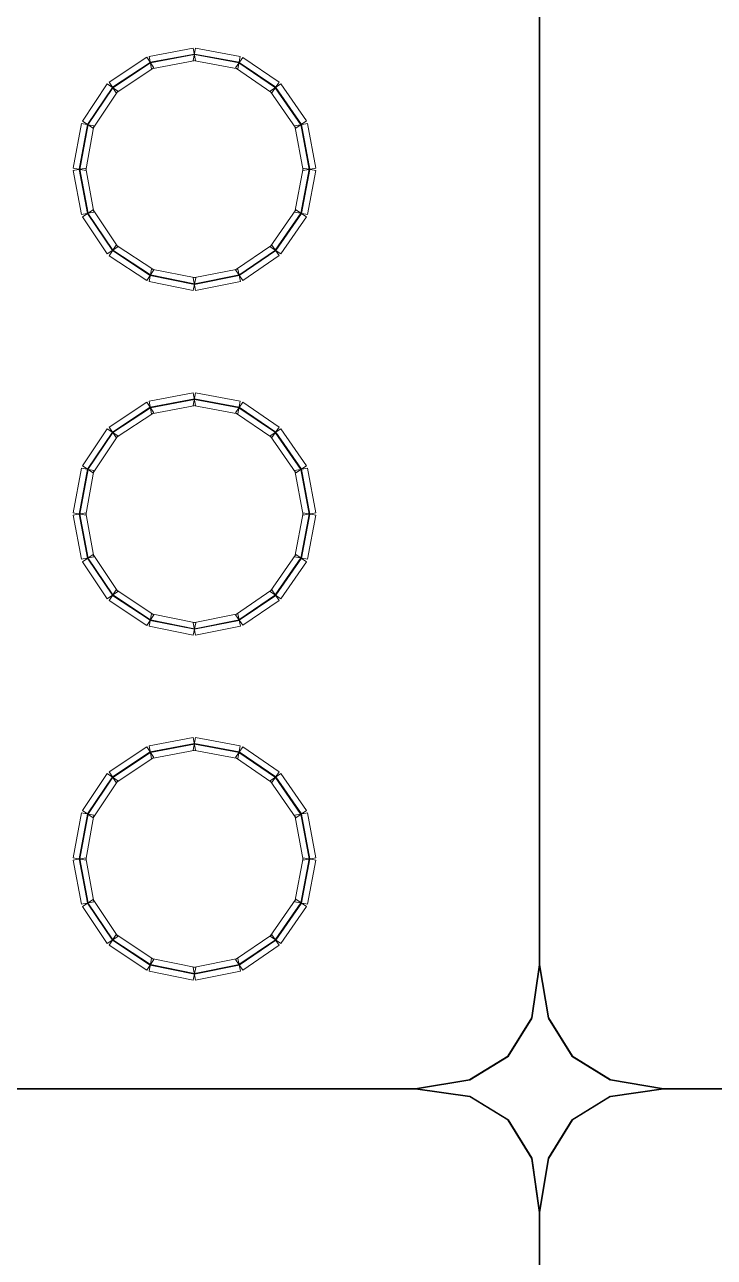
# Model space of a CAD drawing. Header units: millimetres. Extents: x -200 to 200, y -162 to 219.
# Drawn here: x 7.3 to 35.8, y -73.6 to -22.6 of the extents above; entities that cross this region are included whole.
import ezdxf

# ---------------------------------------------------------------- set-up
doc = ezdxf.new("R2010")
doc.units = ezdxf.units.MM
doc.header["$MEASUREMENT"] = 0

msp = doc.modelspace()

# ---------------------------------------------------------------- linework, layer by layer
at = {"color": 1, "lineweight": 5}
for points in [[(28.5563, 23.4376), (28.5563, 23.4376), (28.5828, 23.4376), (28.5828, 23.4376), (28.5828, 23.4376), (28.5828, 23.4376), (28.5828, -61.5304), (28.5828, -61.5304), (28.5828, -61.5304), (28.5828, -61.5304), (28.5563, -61.5304), (28.5563, -61.5304), (28.5563, -61.5304), (28.5563, -61.5304), (28.5563, 23.4376), (28.5563, 23.4376)], [(28.5564, -61.5285), (28.5564, -61.5285), (28.5826, -61.5323), (28.5826, -61.5323), (28.5826, -61.5323), (28.5826, -61.5323), (28.2652, -63.7279), (28.2652, -63.7279), (28.2652, -63.7279), (28.2652, -63.7279), (28.239, -63.7241), (28.239, -63.7241), (28.239, -63.7241), (28.239, -63.7241), (28.5564, -61.5285), (28.5564, -61.5285)], [(28.9529, -63.7238), (28.9529, -63.7238), (28.9268, -63.7282), (28.9268, -63.7282), (28.9268, -63.7282), (28.9268, -63.7282), (28.5565, -61.5326), (28.5565, -61.5326), (28.5565, -61.5326), (28.5565, -61.5326), (28.5826, -61.5282), (28.5826, -61.5282), (28.5826, -61.5282), (28.5826, -61.5282), (28.9529, -63.7238), (28.9529, -63.7238)], [(28.2408, -63.719), (28.2408, -63.719), (28.2634, -63.7329), (28.2634, -63.7329), (28.2634, -63.7329), (28.2634, -63.7329), (27.2846, -65.3201), (27.2846, -65.3201), (27.2846, -65.3201), (27.2846, -65.3201), (27.2621, -65.3062), (27.2621, -65.3062), (27.2621, -65.3062), (27.2621, -65.3062), (28.2408, -63.719), (28.2408, -63.719)], [(29.9299, -65.3062), (29.9299, -65.3062), (29.9074, -65.3201), (29.9074, -65.3201), (29.9074, -65.3201), (29.9074, -65.3201), (28.9286, -63.7329), (28.9286, -63.7329), (28.9286, -63.7329), (28.9286, -63.7329), (28.9511, -63.719), (28.9511, -63.719), (28.9511, -63.719), (28.9511, -63.719), (29.9299, -65.3062), (29.9299, -65.3062)], [(27.2664, -65.3019), (27.2664, -65.3019), (27.2803, -65.3244), (27.2803, -65.3244), (27.2803, -65.3244), (27.2803, -65.3244), (25.6931, -66.3032), (25.6931, -66.3032), (25.6931, -66.3032), (25.6931, -66.3032), (25.6792, -66.2807), (25.6792, -66.2807), (25.6792, -66.2807), (25.6792, -66.2807), (27.2664, -65.3019), (27.2664, -65.3019)], [(31.5128, -66.2807), (31.5128, -66.2807), (31.4989, -66.3032), (31.4989, -66.3032), (31.4989, -66.3032), (31.4989, -66.3032), (29.9117, -65.3244), (29.9117, -65.3244), (29.9117, -65.3244), (29.9117, -65.3244), (29.9256, -65.3019), (29.9256, -65.3019), (29.9256, -65.3019), (29.9256, -65.3019), (31.5128, -66.2807), (31.5128, -66.2807)], [(25.684, -66.2789), (25.684, -66.2789), (25.6883, -66.305), (25.6883, -66.305), (25.6883, -66.305), (25.6883, -66.305), (23.4398, -66.6753), (23.4398, -66.6753), (23.4398, -66.6753), (23.4398, -66.6753), (23.4355, -66.6492), (23.4355, -66.6492), (23.4355, -66.6492), (23.4355, -66.6492), (25.684, -66.2789), (25.684, -66.2789)], [(33.7037, -66.6493), (33.7037, -66.6493), (33.6993, -66.6753), (33.6993, -66.6753), (33.6993, -66.6753), (33.6993, -66.6753), (31.5037, -66.305), (31.5037, -66.305), (31.5037, -66.305), (31.5037, -66.305), (31.5081, -66.2789), (31.5081, -66.2789), (31.5081, -66.2789), (31.5081, -66.2789), (33.7037, -66.6493), (33.7037, -66.6493)], [(-23.4376, -66.6755), (-23.4376, -66.6755), (-23.4376, -66.6491), (-23.4376, -66.6491), (-23.4376, -66.6491), (-23.4376, -66.6491), (23.4376, -66.6491), (23.4376, -66.6491), (23.4376, -66.6491), (23.4376, -66.6491), (23.4376, -66.6755), (23.4376, -66.6755), (23.4376, -66.6755), (23.4376, -66.6755), (-23.4376, -66.6755), (-23.4376, -66.6755)], [(23.4358, -66.6754), (23.4358, -66.6754), (23.4394, -66.6492), (23.4394, -66.6492), (23.4394, -66.6492), (23.4394, -66.6492), (25.688, -66.9666), (25.688, -66.9666), (25.688, -66.9666), (25.688, -66.9666), (25.6843, -66.9928), (25.6843, -66.9928), (25.6843, -66.9928), (25.6843, -66.9928), (23.4358, -66.6754), (23.4358, -66.6754)], [(31.5077, -66.9928), (31.5077, -66.9928), (31.504, -66.9666), (31.504, -66.9666), (31.504, -66.9666), (31.504, -66.9666), (33.6996, -66.6492), (33.6996, -66.6492), (33.6996, -66.6492), (33.6996, -66.6492), (33.7034, -66.6754), (33.7034, -66.6754), (33.7034, -66.6754), (33.7034, -66.6754), (31.5077, -66.9928), (31.5077, -66.9928)], [(80.5767, -66.6491), (80.5767, -66.6491), (80.5767, -66.6755), (80.5767, -66.6755), (80.5767, -66.6755), (80.5767, -66.6755), (33.7015, -66.6755), (33.7015, -66.6755), (33.7015, -66.6755), (33.7015, -66.6755), (33.7015, -66.6491), (33.7015, -66.6491), (33.7015, -66.6491), (33.7015, -66.6491), (80.5767, -66.6491), (80.5767, -66.6491)], [(25.6792, -66.991), (25.6792, -66.991), (25.6931, -66.9685), (25.6931, -66.9685), (25.6931, -66.9685), (25.6931, -66.9685), (27.2803, -67.9473), (27.2803, -67.9473), (27.2803, -67.9473), (27.2803, -67.9473), (27.2664, -67.9698), (27.2664, -67.9698), (27.2664, -67.9698), (27.2664, -67.9698), (25.6792, -66.991), (25.6792, -66.991)], [(29.9256, -67.9698), (29.9256, -67.9698), (29.9117, -67.9473), (29.9117, -67.9473), (29.9117, -67.9473), (29.9117, -67.9473), (31.4989, -66.9685), (31.4989, -66.9685), (31.4989, -66.9685), (31.4989, -66.9685), (31.5128, -66.991), (31.5128, -66.991), (31.5128, -66.991), (31.5128, -66.991), (29.9256, -67.9698), (29.9256, -67.9698)], [(27.2621, -67.9655), (27.2621, -67.9655), (27.2846, -67.9516), (27.2846, -67.9516), (27.2846, -67.9516), (27.2846, -67.9516), (28.2634, -69.5388), (28.2634, -69.5388), (28.2634, -69.5388), (28.2634, -69.5388), (28.2408, -69.5527), (28.2408, -69.5527), (28.2408, -69.5527), (28.2408, -69.5527), (27.2621, -67.9655), (27.2621, -67.9655)], [(28.9511, -69.5527), (28.9511, -69.5527), (28.9286, -69.5388), (28.9286, -69.5388), (28.9286, -69.5388), (28.9286, -69.5388), (29.9074, -67.9516), (29.9074, -67.9516), (29.9074, -67.9516), (29.9074, -67.9516), (29.9299, -67.9655), (29.9299, -67.9655), (29.9299, -67.9655), (29.9299, -67.9655), (28.9511, -69.5527), (28.9511, -69.5527)], [(28.239, -69.5476), (28.239, -69.5476), (28.2652, -69.5439), (28.2652, -69.5439), (28.2652, -69.5439), (28.2652, -69.5439), (28.5826, -71.7924), (28.5826, -71.7924), (28.5826, -71.7924), (28.5826, -71.7924), (28.5564, -71.7961), (28.5564, -71.7961), (28.5564, -71.7961), (28.5564, -71.7961), (28.239, -69.5476), (28.239, -69.5476)], [(28.5826, -71.7964), (28.5826, -71.7964), (28.5565, -71.7921), (28.5565, -71.7921), (28.5565, -71.7921), (28.5565, -71.7921), (28.9268, -69.5436), (28.9268, -69.5436), (28.9268, -69.5436), (28.9268, -69.5436), (28.9529, -69.5479), (28.9529, -69.5479), (28.9529, -69.5479), (28.9529, -69.5479), (28.5826, -71.7964), (28.5826, -71.7964)], [(28.5563, -71.7942), (28.5563, -71.7942), (28.5828, -71.7942), (28.5828, -71.7942), (28.5828, -71.7942), (28.5828, -71.7942), (28.5828, -156.7622), (28.5828, -156.7622), (28.5828, -156.7622), (28.5828, -156.7622), (28.5563, -156.7622), (28.5563, -156.7622), (28.5563, -156.7622), (28.5563, -156.7622), (28.5563, -71.7942), (28.5563, -71.7942)]]:
    msp.add_open_spline(points, degree=3, knots=[0, 0, 0, 0, 0.25, 0.25, 0.25, 0.25, 0.5, 0.5, 0.5, 0.5, 0.75, 0.75, 0.75, 0.75, 1, 1, 1, 1], dxfattribs=at)
at = {"color": 4, "lineweight": 5}
for points in [[(12.3136, -23.9312), (12.3136, -23.9312), (12.6054, -24.3725), (12.6054, -24.3725), (12.6054, -24.3725), (12.6054, -24.3725), (11.0446, -25.4042), (11.0446, -25.4042), (11.0446, -25.4042), (11.0446, -25.4042), (10.7529, -24.9629), (10.7529, -24.9629), (10.7529, -24.9629), (10.7529, -24.9629), (12.3136, -23.9312), (12.3136, -23.9312)], [(14.2358, -23.548), (14.2358, -23.548), (14.3337, -24.0679), (14.3337, -24.0679), (14.3337, -24.0679), (14.3337, -24.0679), (12.5085, -24.4118), (12.5085, -24.4118), (12.5085, -24.4118), (12.5085, -24.4118), (12.4105, -23.8919), (12.4105, -23.8919), (12.4105, -23.8919), (12.4105, -23.8919), (14.2358, -23.548), (14.2358, -23.548)], [(14.2823, -23.795), (14.2823, -23.795), (14.2872, -23.821), (14.2872, -23.821), (14.2872, -23.821), (14.2872, -23.821), (12.4619, -24.1649), (12.4619, -24.1649), (12.4619, -24.1649), (12.4619, -24.1649), (12.457, -24.1389), (12.457, -24.1389), (12.457, -24.1389), (12.457, -24.1389), (14.2823, -23.795), (14.2823, -23.795)], [(16.1848, -23.8918), (16.1848, -23.8918), (16.0882, -24.4119), (16.0882, -24.4119), (16.0882, -24.4119), (16.0882, -24.4119), (14.2365, -24.068), (14.2365, -24.068), (14.2365, -24.068), (14.2365, -24.068), (14.3331, -23.5479), (14.3331, -23.5479), (14.3331, -23.5479), (14.3331, -23.5479), (16.1848, -23.8918), (16.1848, -23.8918)], [(16.1389, -24.1389), (16.1389, -24.1389), (16.1341, -24.1649), (16.1341, -24.1649), (16.1341, -24.1649), (16.1341, -24.1649), (14.2824, -23.821), (14.2824, -23.821), (14.2824, -23.821), (14.2824, -23.821), (14.2872, -23.795), (14.2872, -23.795), (14.2872, -23.795), (14.2872, -23.795), (16.1389, -24.1389), (16.1389, -24.1389)], [(17.7937, -24.9652), (17.7937, -24.9652), (17.495, -25.4019), (17.495, -25.4019), (17.495, -25.4019), (17.495, -25.4019), (15.9871, -24.3702), (15.9871, -24.3702), (15.9871, -24.3702), (15.9871, -24.3702), (16.2859, -23.9335), (16.2859, -23.9335), (16.2859, -23.9335), (16.2859, -23.9335), (17.7937, -24.9652), (17.7937, -24.9652)], [(12.4522, -24.1408), (12.4522, -24.1408), (12.4668, -24.1629), (12.4668, -24.1629), (12.4668, -24.1629), (12.4668, -24.1629), (10.906, -25.1946), (10.906, -25.1946), (10.906, -25.1946), (10.906, -25.1946), (10.8915, -25.1725), (10.8915, -25.1725), (10.8915, -25.1725), (10.8915, -25.1725), (12.4522, -24.1408), (12.4522, -24.1408)], [(17.6518, -25.1726), (17.6518, -25.1726), (17.6369, -25.1945), (17.6369, -25.1945), (17.6369, -25.1945), (17.6369, -25.1945), (16.129, -24.1628), (16.129, -24.1628), (16.129, -24.1628), (16.129, -24.1628), (16.144, -24.1409), (16.144, -24.1409), (16.144, -24.1409), (16.144, -24.1409), (17.6518, -25.1726), (17.6518, -25.1726)], [(10.6792, -25.0359), (10.6792, -25.0359), (11.1183, -25.3311), (11.1183, -25.3311), (11.1183, -25.3311), (11.1183, -25.3311), (10.0866, -26.8654), (10.0866, -26.8654), (10.0866, -26.8654), (10.0866, -26.8654), (9.6475, -26.5702), (9.6475, -26.5702), (9.6475, -26.5702), (9.6475, -26.5702), (10.6792, -25.0359), (10.6792, -25.0359)], [(10.8878, -25.1762), (10.8878, -25.1762), (10.9097, -25.1909), (10.9097, -25.1909), (10.9097, -25.1909), (10.9097, -25.1909), (9.878, -26.7252), (9.878, -26.7252), (9.878, -26.7252), (9.878, -26.7252), (9.8561, -26.7104), (9.8561, -26.7104), (9.8561, -26.7104), (9.8561, -26.7104), (10.8878, -25.1762), (10.8878, -25.1762)], [(18.9202, -26.5676), (18.9202, -26.5676), (18.4847, -26.868), (18.4847, -26.868), (18.4847, -26.868), (18.4847, -26.868), (17.4266, -25.3337), (17.4266, -25.3337), (17.4266, -25.3337), (17.4266, -25.3337), (17.8621, -25.0333), (17.8621, -25.0333), (17.8621, -25.0333), (17.8621, -25.0333), (18.9202, -26.5676), (18.9202, -26.5676)], [(18.7134, -26.7103), (18.7134, -26.7103), (18.6916, -26.7253), (18.6916, -26.7253), (18.6916, -26.7253), (18.6916, -26.7253), (17.6334, -25.191), (17.6334, -25.191), (17.6334, -25.191), (17.6334, -25.191), (17.6552, -25.176), (17.6552, -25.176), (17.6552, -25.176), (17.6552, -25.176), (18.7134, -26.7103), (18.7134, -26.7103)], [(9.607, -26.6695), (9.607, -26.6695), (10.1272, -26.7661), (10.1272, -26.7661), (10.1272, -26.7661), (10.1272, -26.7661), (9.7833, -28.6179), (9.7833, -28.6179), (9.7833, -28.6179), (9.7833, -28.6179), (9.2631, -28.5213), (9.2631, -28.5213), (9.2631, -28.5213), (9.2631, -28.5213), (9.607, -26.6695), (9.607, -26.6695)], [(9.8541, -26.7154), (9.8541, -26.7154), (9.8801, -26.7202), (9.8801, -26.7202), (9.8801, -26.7202), (9.8801, -26.7202), (9.5362, -28.572), (9.5362, -28.572), (9.5362, -28.572), (9.5362, -28.572), (9.5102, -28.5671), (9.5102, -28.5671), (9.5102, -28.5671), (9.5102, -28.5671), (9.8541, -26.7154), (9.8541, -26.7154)], [(19.3064, -28.5213), (19.3064, -28.5213), (18.7863, -28.6179), (18.7863, -28.6179), (18.7863, -28.6179), (18.7863, -28.6179), (18.4424, -26.7661), (18.4424, -26.7661), (18.4424, -26.7661), (18.4424, -26.7661), (18.9626, -26.6695), (18.9626, -26.6695), (18.9626, -26.6695), (18.9626, -26.6695), (19.3064, -28.5213), (19.3064, -28.5213)], [(19.0594, -28.5671), (19.0594, -28.5671), (19.0334, -28.572), (19.0334, -28.572), (19.0334, -28.572), (19.0334, -28.572), (18.6895, -26.7202), (18.6895, -26.7202), (18.6895, -26.7202), (18.6895, -26.7202), (18.7155, -26.7154), (18.7155, -26.7154), (18.7155, -26.7154), (18.7155, -26.7154), (19.0594, -28.5671), (19.0594, -28.5671)], [(9.2632, -28.6185), (9.2632, -28.6185), (9.7831, -28.5206), (9.7831, -28.5206), (9.7831, -28.5206), (9.7831, -28.5206), (10.127, -30.3459), (10.127, -30.3459), (10.127, -30.3459), (10.127, -30.3459), (9.6071, -30.4438), (9.6071, -30.4438), (9.6071, -30.4438), (9.6071, -30.4438), (9.2632, -28.6185), (9.2632, -28.6185)], [(9.5102, -28.572), (9.5102, -28.572), (9.5362, -28.5671), (9.5362, -28.5671), (9.5362, -28.5671), (9.5362, -28.5671), (9.8801, -30.3924), (9.8801, -30.3924), (9.8801, -30.3924), (9.8801, -30.3924), (9.8541, -30.3973), (9.8541, -30.3973), (9.8541, -30.3973), (9.8541, -30.3973), (9.5102, -28.572), (9.5102, -28.572)], [(18.9624, -30.4438), (18.9624, -30.4438), (18.4425, -30.3459), (18.4425, -30.3459), (18.4425, -30.3459), (18.4425, -30.3459), (18.7864, -28.5206), (18.7864, -28.5206), (18.7864, -28.5206), (18.7864, -28.5206), (19.3063, -28.6185), (19.3063, -28.6185), (19.3063, -28.6185), (19.3063, -28.6185), (18.9624, -30.4438), (18.9624, -30.4438)], [(18.7155, -30.3973), (18.7155, -30.3973), (18.6895, -30.3924), (18.6895, -30.3924), (18.6895, -30.3924), (18.6895, -30.3924), (19.0334, -28.5671), (19.0334, -28.5671), (19.0334, -28.5671), (19.0334, -28.5671), (19.0594, -28.572), (19.0594, -28.572), (19.0594, -28.572), (19.0594, -28.572), (18.7155, -30.3973), (18.7155, -30.3973)], [(9.6475, -30.5424), (9.6475, -30.5424), (10.0866, -30.2472), (10.0866, -30.2472), (10.0866, -30.2472), (10.0866, -30.2472), (11.1183, -31.7815), (11.1183, -31.7815), (11.1183, -31.7815), (11.1183, -31.7815), (10.6792, -32.0767), (10.6792, -32.0767), (10.6792, -32.0767), (10.6792, -32.0767), (9.6475, -30.5424), (9.6475, -30.5424)], [(9.8561, -30.4022), (9.8561, -30.4022), (9.878, -30.3875), (9.878, -30.3875), (9.878, -30.3875), (9.878, -30.3875), (10.9097, -31.9217), (10.9097, -31.9217), (10.9097, -31.9217), (10.9097, -31.9217), (10.8878, -31.9365), (10.8878, -31.9365), (10.8878, -31.9365), (10.8878, -31.9365), (9.8561, -30.4022), (9.8561, -30.4022)], [(17.8621, -32.0793), (17.8621, -32.0793), (17.4266, -31.7789), (17.4266, -31.7789), (17.4266, -31.7789), (17.4266, -31.7789), (18.4847, -30.2446), (18.4847, -30.2446), (18.4847, -30.2446), (18.4847, -30.2446), (18.9202, -30.545), (18.9202, -30.545), (18.9202, -30.545), (18.9202, -30.545), (17.8621, -32.0793), (17.8621, -32.0793)], [(17.6552, -31.9366), (17.6552, -31.9366), (17.6334, -31.9216), (17.6334, -31.9216), (17.6334, -31.9216), (17.6334, -31.9216), (18.6916, -30.3873), (18.6916, -30.3873), (18.6916, -30.3873), (18.6916, -30.3873), (18.7134, -30.4023), (18.7134, -30.4023), (18.7134, -30.4023), (18.7134, -30.4023), (17.6552, -31.9366), (17.6552, -31.9366)], [(10.7529, -32.1498), (10.7529, -32.1498), (11.0446, -31.7084), (11.0446, -31.7084), (11.0446, -31.7084), (11.0446, -31.7084), (12.6054, -32.7401), (12.6054, -32.7401), (12.6054, -32.7401), (12.6054, -32.7401), (12.3136, -33.1815), (12.3136, -33.1815), (12.3136, -33.1815), (12.3136, -33.1815), (10.7529, -32.1498), (10.7529, -32.1498)], [(10.8915, -31.9402), (10.8915, -31.9402), (10.906, -31.9181), (10.906, -31.9181), (10.906, -31.9181), (10.906, -31.9181), (12.4668, -32.9498), (12.4668, -32.9498), (12.4668, -32.9498), (12.4668, -32.9498), (12.4522, -32.9718), (12.4522, -32.9718), (12.4522, -32.9718), (12.4522, -32.9718), (10.8915, -31.9402), (10.8915, -31.9402)], [(16.2859, -33.1791), (16.2859, -33.1791), (15.9871, -32.7425), (15.9871, -32.7425), (15.9871, -32.7425), (15.9871, -32.7425), (17.495, -31.7108), (17.495, -31.7108), (17.495, -31.7108), (17.495, -31.7108), (17.7937, -32.1474), (17.7937, -32.1474), (17.7937, -32.1474), (17.7937, -32.1474), (16.2859, -33.1791), (16.2859, -33.1791)], [(16.144, -32.9717), (16.144, -32.9717), (16.129, -32.9499), (16.129, -32.9499), (16.129, -32.9499), (16.129, -32.9499), (17.6369, -31.9182), (17.6369, -31.9182), (17.6369, -31.9182), (17.6369, -31.9182), (17.6518, -31.94), (17.6518, -31.94), (17.6518, -31.94), (17.6518, -31.94), (16.144, -32.9717), (16.144, -32.9717)], [(12.4069, -33.2201), (12.4069, -33.2201), (12.5121, -32.7016), (12.5121, -32.7016), (12.5121, -32.7016), (12.5121, -32.7016), (14.3374, -33.0719), (14.3374, -33.0719), (14.3374, -33.0719), (14.3374, -33.0719), (14.2322, -33.5904), (14.2322, -33.5904), (14.2322, -33.5904), (14.2322, -33.5904), (12.4069, -33.2201), (12.4069, -33.2201)], [(12.4569, -32.9738), (12.4569, -32.9738), (12.4621, -32.9478), (12.4621, -32.9478), (12.4621, -32.9478), (12.4621, -32.9478), (14.2874, -33.3182), (14.2874, -33.3182), (14.2874, -33.3182), (14.2874, -33.3182), (14.2821, -33.3441), (14.2821, -33.3441), (14.2821, -33.3441), (14.2821, -33.3441), (12.4569, -32.9738), (12.4569, -32.9738)], [(14.3366, -33.5905), (14.3366, -33.5905), (14.2329, -33.0718), (14.2329, -33.0718), (14.2329, -33.0718), (14.2329, -33.0718), (16.0846, -32.7014), (16.0846, -32.7014), (16.0846, -32.7014), (16.0846, -32.7014), (16.1884, -33.2202), (16.1884, -33.2202), (16.1884, -33.2202), (16.1884, -33.2202), (14.3366, -33.5905), (14.3366, -33.5905)], [(14.2874, -33.3441), (14.2874, -33.3441), (14.2822, -33.3182), (14.2822, -33.3182), (14.2822, -33.3182), (14.2822, -33.3182), (16.1339, -32.9478), (16.1339, -32.9478), (16.1339, -32.9478), (16.1339, -32.9478), (16.1391, -32.9738), (16.1391, -32.9738), (16.1391, -32.9738), (16.1391, -32.9738), (14.2874, -33.3441), (14.2874, -33.3441)], [(12.3136, -38.216), (12.3136, -38.216), (12.6054, -38.6573), (12.6054, -38.6573), (12.6054, -38.6573), (12.6054, -38.6573), (11.0446, -39.689), (11.0446, -39.689), (11.0446, -39.689), (11.0446, -39.689), (10.7529, -39.2476), (10.7529, -39.2476), (10.7529, -39.2476), (10.7529, -39.2476), (12.3136, -38.216), (12.3136, -38.216)], [(14.2358, -37.8328), (14.2358, -37.8328), (14.3337, -38.3527), (14.3337, -38.3527), (14.3337, -38.3527), (14.3337, -38.3527), (12.5085, -38.6966), (12.5085, -38.6966), (12.5085, -38.6966), (12.5085, -38.6966), (12.4105, -38.1767), (12.4105, -38.1767), (12.4105, -38.1767), (12.4105, -38.1767), (14.2358, -37.8328), (14.2358, -37.8328)], [(14.2823, -38.0797), (14.2823, -38.0797), (14.2872, -38.1057), (14.2872, -38.1057), (14.2872, -38.1057), (14.2872, -38.1057), (12.4619, -38.4496), (12.4619, -38.4496), (12.4619, -38.4496), (12.4619, -38.4496), (12.457, -38.4236), (12.457, -38.4236), (12.457, -38.4236), (12.457, -38.4236), (14.2823, -38.0797), (14.2823, -38.0797)], [(16.1848, -38.1765), (16.1848, -38.1765), (16.0882, -38.6967), (16.0882, -38.6967), (16.0882, -38.6967), (16.0882, -38.6967), (14.2365, -38.3528), (14.2365, -38.3528), (14.2365, -38.3528), (14.2365, -38.3528), (14.3331, -37.8327), (14.3331, -37.8327), (14.3331, -37.8327), (14.3331, -37.8327), (16.1848, -38.1765), (16.1848, -38.1765)], [(16.1389, -38.4236), (16.1389, -38.4236), (16.1341, -38.4496), (16.1341, -38.4496), (16.1341, -38.4496), (16.1341, -38.4496), (14.2824, -38.1057), (14.2824, -38.1057), (14.2824, -38.1057), (14.2824, -38.1057), (14.2872, -38.0797), (14.2872, -38.0797), (14.2872, -38.0797), (14.2872, -38.0797), (16.1389, -38.4236), (16.1389, -38.4236)], [(17.7937, -39.25), (17.7937, -39.25), (17.495, -39.6866), (17.495, -39.6866), (17.495, -39.6866), (17.495, -39.6866), (15.9871, -38.655), (15.9871, -38.655), (15.9871, -38.655), (15.9871, -38.655), (16.2859, -38.2183), (16.2859, -38.2183), (16.2859, -38.2183), (16.2859, -38.2183), (17.7937, -39.25), (17.7937, -39.25)], [(12.4522, -38.4256), (12.4522, -38.4256), (12.4668, -38.4477), (12.4668, -38.4477), (12.4668, -38.4477), (12.4668, -38.4477), (10.906, -39.4793), (10.906, -39.4793), (10.906, -39.4793), (10.906, -39.4793), (10.8915, -39.4573), (10.8915, -39.4573), (10.8915, -39.4573), (10.8915, -39.4573), (12.4522, -38.4256), (12.4522, -38.4256)], [(17.6518, -39.4574), (17.6518, -39.4574), (17.6369, -39.4792), (17.6369, -39.4792), (17.6369, -39.4792), (17.6369, -39.4792), (16.129, -38.4476), (16.129, -38.4476), (16.129, -38.4476), (16.129, -38.4476), (16.144, -38.4257), (16.144, -38.4257), (16.144, -38.4257), (16.144, -38.4257), (17.6518, -39.4574), (17.6518, -39.4574)], [(10.6792, -39.3207), (10.6792, -39.3207), (11.1183, -39.6159), (11.1183, -39.6159), (11.1183, -39.6159), (11.1183, -39.6159), (10.0866, -41.1502), (10.0866, -41.1502), (10.0866, -41.1502), (10.0866, -41.1502), (9.6475, -40.855), (9.6475, -40.855), (9.6475, -40.855), (9.6475, -40.855), (10.6792, -39.3207), (10.6792, -39.3207)], [(18.9202, -40.8524), (18.9202, -40.8524), (18.4847, -41.1528), (18.4847, -41.1528), (18.4847, -41.1528), (18.4847, -41.1528), (17.4266, -39.6185), (17.4266, -39.6185), (17.4266, -39.6185), (17.4266, -39.6185), (17.8621, -39.3181), (17.8621, -39.3181), (17.8621, -39.3181), (17.8621, -39.3181), (18.9202, -40.8524), (18.9202, -40.8524)], [(10.8878, -39.4609), (10.8878, -39.4609), (10.9097, -39.4757), (10.9097, -39.4757), (10.9097, -39.4757), (10.9097, -39.4757), (9.878, -41.01), (9.878, -41.01), (9.878, -41.01), (9.878, -41.01), (9.8561, -40.9952), (9.8561, -40.9952), (9.8561, -40.9952), (9.8561, -40.9952), (10.8878, -39.4609), (10.8878, -39.4609)], [(18.7134, -40.9951), (18.7134, -40.9951), (18.6916, -41.0101), (18.6916, -41.0101), (18.6916, -41.0101), (18.6916, -41.0101), (17.6334, -39.4758), (17.6334, -39.4758), (17.6334, -39.4758), (17.6334, -39.4758), (17.6552, -39.4608), (17.6552, -39.4608), (17.6552, -39.4608), (17.6552, -39.4608), (18.7134, -40.9951), (18.7134, -40.9951)], [(9.607, -40.9543), (9.607, -40.9543), (10.1272, -41.0509), (10.1272, -41.0509), (10.1272, -41.0509), (10.1272, -41.0509), (9.7833, -42.9026), (9.7833, -42.9026), (9.7833, -42.9026), (9.7833, -42.9026), (9.2631, -42.806), (9.2631, -42.806), (9.2631, -42.806), (9.2631, -42.806), (9.607, -40.9543), (9.607, -40.9543)], [(9.8541, -41.0002), (9.8541, -41.0002), (9.8801, -41.005), (9.8801, -41.005), (9.8801, -41.005), (9.8801, -41.005), (9.5362, -42.8567), (9.5362, -42.8567), (9.5362, -42.8567), (9.5362, -42.8567), (9.5102, -42.8519), (9.5102, -42.8519), (9.5102, -42.8519), (9.5102, -42.8519), (9.8541, -41.0002), (9.8541, -41.0002)], [(19.3064, -42.806), (19.3064, -42.806), (18.7863, -42.9026), (18.7863, -42.9026), (18.7863, -42.9026), (18.7863, -42.9026), (18.4424, -41.0509), (18.4424, -41.0509), (18.4424, -41.0509), (18.4424, -41.0509), (18.9626, -40.9543), (18.9626, -40.9543), (18.9626, -40.9543), (18.9626, -40.9543), (19.3064, -42.806), (19.3064, -42.806)], [(19.0594, -42.8519), (19.0594, -42.8519), (19.0334, -42.8567), (19.0334, -42.8567), (19.0334, -42.8567), (19.0334, -42.8567), (18.6895, -41.005), (18.6895, -41.005), (18.6895, -41.005), (18.6895, -41.005), (18.7155, -41.0002), (18.7155, -41.0002), (18.7155, -41.0002), (18.7155, -41.0002), (19.0594, -42.8519), (19.0594, -42.8519)], [(9.2632, -42.9033), (9.2632, -42.9033), (9.7831, -42.8054), (9.7831, -42.8054), (9.7831, -42.8054), (9.7831, -42.8054), (10.127, -44.6306), (10.127, -44.6306), (10.127, -44.6306), (10.127, -44.6306), (9.6071, -44.7286), (9.6071, -44.7286), (9.6071, -44.7286), (9.6071, -44.7286), (9.2632, -42.9033), (9.2632, -42.9033)], [(9.5102, -42.8568), (9.5102, -42.8568), (9.5362, -42.8519), (9.5362, -42.8519), (9.5362, -42.8519), (9.5362, -42.8519), (9.8801, -44.6772), (9.8801, -44.6772), (9.8801, -44.6772), (9.8801, -44.6772), (9.8541, -44.6821), (9.8541, -44.6821), (9.8541, -44.6821), (9.8541, -44.6821), (9.5102, -42.8568), (9.5102, -42.8568)], [(18.9624, -44.7286), (18.9624, -44.7286), (18.4425, -44.6306), (18.4425, -44.6306), (18.4425, -44.6306), (18.4425, -44.6306), (18.7864, -42.8054), (18.7864, -42.8054), (18.7864, -42.8054), (18.7864, -42.8054), (19.3063, -42.9033), (19.3063, -42.9033), (19.3063, -42.9033), (19.3063, -42.9033), (18.9624, -44.7286), (18.9624, -44.7286)], [(18.7155, -44.6821), (18.7155, -44.6821), (18.6895, -44.6772), (18.6895, -44.6772), (18.6895, -44.6772), (18.6895, -44.6772), (19.0334, -42.8519), (19.0334, -42.8519), (19.0334, -42.8519), (19.0334, -42.8519), (19.0594, -42.8568), (19.0594, -42.8568), (19.0594, -42.8568), (19.0594, -42.8568), (18.7155, -44.6821), (18.7155, -44.6821)], [(9.6475, -44.8272), (9.6475, -44.8272), (10.0866, -44.532), (10.0866, -44.532), (10.0866, -44.532), (10.0866, -44.532), (11.1183, -46.0663), (11.1183, -46.0663), (11.1183, -46.0663), (11.1183, -46.0663), (10.6792, -46.3615), (10.6792, -46.3615), (10.6792, -46.3615), (10.6792, -46.3615), (9.6475, -44.8272), (9.6475, -44.8272)], [(9.8561, -44.687), (9.8561, -44.687), (9.878, -44.6722), (9.878, -44.6722), (9.878, -44.6722), (9.878, -44.6722), (10.9097, -46.2065), (10.9097, -46.2065), (10.9097, -46.2065), (10.9097, -46.2065), (10.8878, -46.2213), (10.8878, -46.2213), (10.8878, -46.2213), (10.8878, -46.2213), (9.8561, -44.687), (9.8561, -44.687)], [(17.8621, -46.3641), (17.8621, -46.3641), (17.4266, -46.0637), (17.4266, -46.0637), (17.4266, -46.0637), (17.4266, -46.0637), (18.4847, -44.5294), (18.4847, -44.5294), (18.4847, -44.5294), (18.4847, -44.5294), (18.9202, -44.8298), (18.9202, -44.8298), (18.9202, -44.8298), (18.9202, -44.8298), (17.8621, -46.3641), (17.8621, -46.3641)], [(17.6552, -46.2214), (17.6552, -46.2214), (17.6334, -46.2064), (17.6334, -46.2064), (17.6334, -46.2064), (17.6334, -46.2064), (18.6916, -44.6721), (18.6916, -44.6721), (18.6916, -44.6721), (18.6916, -44.6721), (18.7134, -44.6871), (18.7134, -44.6871), (18.7134, -44.6871), (18.7134, -44.6871), (17.6552, -46.2214), (17.6552, -46.2214)], [(10.7529, -46.4346), (10.7529, -46.4346), (11.0446, -45.9932), (11.0446, -45.9932), (11.0446, -45.9932), (11.0446, -45.9932), (12.6054, -47.0249), (12.6054, -47.0249), (12.6054, -47.0249), (12.6054, -47.0249), (12.3136, -47.4663), (12.3136, -47.4663), (12.3136, -47.4663), (12.3136, -47.4663), (10.7529, -46.4346), (10.7529, -46.4346)], [(10.8915, -46.2249), (10.8915, -46.2249), (10.906, -46.2029), (10.906, -46.2029), (10.906, -46.2029), (10.906, -46.2029), (12.4668, -47.2345), (12.4668, -47.2345), (12.4668, -47.2345), (12.4668, -47.2345), (12.4522, -47.2566), (12.4522, -47.2566), (12.4522, -47.2566), (12.4522, -47.2566), (10.8915, -46.2249), (10.8915, -46.2249)], [(16.2859, -47.4639), (16.2859, -47.4639), (15.9871, -47.0273), (15.9871, -47.0273), (15.9871, -47.0273), (15.9871, -47.0273), (17.495, -45.9956), (17.495, -45.9956), (17.495, -45.9956), (17.495, -45.9956), (17.7937, -46.4322), (17.7937, -46.4322), (17.7937, -46.4322), (17.7937, -46.4322), (16.2859, -47.4639), (16.2859, -47.4639)], [(16.144, -47.2565), (16.144, -47.2565), (16.129, -47.2347), (16.129, -47.2347), (16.129, -47.2347), (16.129, -47.2347), (17.6369, -46.203), (17.6369, -46.203), (17.6369, -46.203), (17.6369, -46.203), (17.6518, -46.2248), (17.6518, -46.2248), (17.6518, -46.2248), (17.6518, -46.2248), (16.144, -47.2565), (16.144, -47.2565)], [(12.4069, -47.5048), (12.4069, -47.5048), (12.5121, -46.9863), (12.5121, -46.9863), (12.5121, -46.9863), (12.5121, -46.9863), (14.3374, -47.3567), (14.3374, -47.3567), (14.3374, -47.3567), (14.3374, -47.3567), (14.2322, -47.8752), (14.2322, -47.8752), (14.2322, -47.8752), (14.2322, -47.8752), (12.4069, -47.5048), (12.4069, -47.5048)], [(12.4569, -47.2585), (12.4569, -47.2585), (12.4621, -47.2326), (12.4621, -47.2326), (12.4621, -47.2326), (12.4621, -47.2326), (14.2874, -47.603), (14.2874, -47.603), (14.2874, -47.603), (14.2874, -47.603), (14.2821, -47.6289), (14.2821, -47.6289), (14.2821, -47.6289), (14.2821, -47.6289), (12.4569, -47.2585), (12.4569, -47.2585)], [(14.3366, -47.8753), (14.3366, -47.8753), (14.2329, -47.3565), (14.2329, -47.3565), (14.2329, -47.3565), (14.2329, -47.3565), (16.0846, -46.9862), (16.0846, -46.9862), (16.0846, -46.9862), (16.0846, -46.9862), (16.1884, -47.505), (16.1884, -47.505), (16.1884, -47.505), (16.1884, -47.505), (14.3366, -47.8753), (14.3366, -47.8753)], [(14.2874, -47.6289), (14.2874, -47.6289), (14.2822, -47.603), (14.2822, -47.603), (14.2822, -47.603), (14.2822, -47.603), (16.1339, -47.2326), (16.1339, -47.2326), (16.1339, -47.2326), (16.1339, -47.2326), (16.1391, -47.2586), (16.1391, -47.2586), (16.1391, -47.2586), (16.1391, -47.2586), (14.2874, -47.6289), (14.2874, -47.6289)], [(12.3136, -52.5007), (12.3136, -52.5007), (12.6054, -52.9421), (12.6054, -52.9421), (12.6054, -52.9421), (12.6054, -52.9421), (11.0446, -53.9738), (11.0446, -53.9738), (11.0446, -53.9738), (11.0446, -53.9738), (10.7529, -53.5324), (10.7529, -53.5324), (10.7529, -53.5324), (10.7529, -53.5324), (12.3136, -52.5007), (12.3136, -52.5007)], [(14.2358, -52.1176), (14.2358, -52.1176), (14.3337, -52.6375), (14.3337, -52.6375), (14.3337, -52.6375), (14.3337, -52.6375), (12.5085, -52.9814), (12.5085, -52.9814), (12.5085, -52.9814), (12.5085, -52.9814), (12.4105, -52.4615), (12.4105, -52.4615), (12.4105, -52.4615), (12.4105, -52.4615), (14.2358, -52.1176), (14.2358, -52.1176)], [(14.2823, -52.3645), (14.2823, -52.3645), (14.2872, -52.3905), (14.2872, -52.3905), (14.2872, -52.3905), (14.2872, -52.3905), (12.4619, -52.7344), (12.4619, -52.7344), (12.4619, -52.7344), (12.4619, -52.7344), (12.457, -52.7084), (12.457, -52.7084), (12.457, -52.7084), (12.457, -52.7084), (14.2823, -52.3645), (14.2823, -52.3645)], [(16.1848, -52.4613), (16.1848, -52.4613), (16.0882, -52.9815), (16.0882, -52.9815), (16.0882, -52.9815), (16.0882, -52.9815), (14.2365, -52.6376), (14.2365, -52.6376), (14.2365, -52.6376), (14.2365, -52.6376), (14.3331, -52.1174), (14.3331, -52.1174), (14.3331, -52.1174), (14.3331, -52.1174), (16.1848, -52.4613), (16.1848, -52.4613)], [(16.1389, -52.7084), (16.1389, -52.7084), (16.1341, -52.7344), (16.1341, -52.7344), (16.1341, -52.7344), (16.1341, -52.7344), (14.2824, -52.3905), (14.2824, -52.3905), (14.2824, -52.3905), (14.2824, -52.3905), (14.2872, -52.3645), (14.2872, -52.3645), (14.2872, -52.3645), (14.2872, -52.3645), (16.1389, -52.7084), (16.1389, -52.7084)], [(17.7937, -53.5348), (17.7937, -53.5348), (17.495, -53.9714), (17.495, -53.9714), (17.495, -53.9714), (17.495, -53.9714), (15.9871, -52.9397), (15.9871, -52.9397), (15.9871, -52.9397), (15.9871, -52.9397), (16.2859, -52.5031), (16.2859, -52.5031), (16.2859, -52.5031), (16.2859, -52.5031), (17.7937, -53.5348), (17.7937, -53.5348)], [(12.4522, -52.7104), (12.4522, -52.7104), (12.4668, -52.7324), (12.4668, -52.7324), (12.4668, -52.7324), (12.4668, -52.7324), (10.906, -53.7641), (10.906, -53.7641), (10.906, -53.7641), (10.906, -53.7641), (10.8915, -53.7421), (10.8915, -53.7421), (10.8915, -53.7421), (10.8915, -53.7421), (12.4522, -52.7104), (12.4522, -52.7104)], [(17.6518, -53.7422), (17.6518, -53.7422), (17.6369, -53.764), (17.6369, -53.764), (17.6369, -53.764), (17.6369, -53.764), (16.129, -52.7323), (16.129, -52.7323), (16.129, -52.7323), (16.129, -52.7323), (16.144, -52.7105), (16.144, -52.7105), (16.144, -52.7105), (16.144, -52.7105), (17.6518, -53.7422), (17.6518, -53.7422)], [(10.6792, -53.6055), (10.6792, -53.6055), (11.1183, -53.9007), (11.1183, -53.9007), (11.1183, -53.9007), (11.1183, -53.9007), (10.0866, -55.435), (10.0866, -55.435), (10.0866, -55.435), (10.0866, -55.435), (9.6475, -55.1398), (9.6475, -55.1398), (9.6475, -55.1398), (9.6475, -55.1398), (10.6792, -53.6055), (10.6792, -53.6055)], [(18.9202, -55.1372), (18.9202, -55.1372), (18.4847, -55.4376), (18.4847, -55.4376), (18.4847, -55.4376), (18.4847, -55.4376), (17.4266, -53.9033), (17.4266, -53.9033), (17.4266, -53.9033), (17.4266, -53.9033), (17.8621, -53.6029), (17.8621, -53.6029), (17.8621, -53.6029), (17.8621, -53.6029), (18.9202, -55.1372), (18.9202, -55.1372)], [(10.8878, -53.7457), (10.8878, -53.7457), (10.9097, -53.7605), (10.9097, -53.7605), (10.9097, -53.7605), (10.9097, -53.7605), (9.878, -55.2948), (9.878, -55.2948), (9.878, -55.2948), (9.878, -55.2948), (9.8561, -55.28), (9.8561, -55.28), (9.8561, -55.28), (9.8561, -55.28), (10.8878, -53.7457), (10.8878, -53.7457)], [(18.7134, -55.2799), (18.7134, -55.2799), (18.6916, -55.2949), (18.6916, -55.2949), (18.6916, -55.2949), (18.6916, -55.2949), (17.6334, -53.7606), (17.6334, -53.7606), (17.6334, -53.7606), (17.6334, -53.7606), (17.6552, -53.7456), (17.6552, -53.7456), (17.6552, -53.7456), (17.6552, -53.7456), (18.7134, -55.2799), (18.7134, -55.2799)], [(9.607, -55.2391), (9.607, -55.2391), (10.1272, -55.3357), (10.1272, -55.3357), (10.1272, -55.3357), (10.1272, -55.3357), (9.7833, -57.1874), (9.7833, -57.1874), (9.7833, -57.1874), (9.7833, -57.1874), (9.2631, -57.0908), (9.2631, -57.0908), (9.2631, -57.0908), (9.2631, -57.0908), (9.607, -55.2391), (9.607, -55.2391)], [(9.8541, -55.285), (9.8541, -55.285), (9.8801, -55.2898), (9.8801, -55.2898), (9.8801, -55.2898), (9.8801, -55.2898), (9.5362, -57.1415), (9.5362, -57.1415), (9.5362, -57.1415), (9.5362, -57.1415), (9.5102, -57.1367), (9.5102, -57.1367), (9.5102, -57.1367), (9.5102, -57.1367), (9.8541, -55.285), (9.8541, -55.285)], [(19.3064, -57.0908), (19.3064, -57.0908), (18.7863, -57.1874), (18.7863, -57.1874), (18.7863, -57.1874), (18.7863, -57.1874), (18.4424, -55.3357), (18.4424, -55.3357), (18.4424, -55.3357), (18.4424, -55.3357), (18.9626, -55.2391), (18.9626, -55.2391), (18.9626, -55.2391), (18.9626, -55.2391), (19.3064, -57.0908), (19.3064, -57.0908)], [(19.0594, -57.1367), (19.0594, -57.1367), (19.0334, -57.1415), (19.0334, -57.1415), (19.0334, -57.1415), (19.0334, -57.1415), (18.6895, -55.2898), (18.6895, -55.2898), (18.6895, -55.2898), (18.6895, -55.2898), (18.7155, -55.285), (18.7155, -55.285), (18.7155, -55.285), (18.7155, -55.285), (19.0594, -57.1367), (19.0594, -57.1367)], [(9.2632, -57.1881), (9.2632, -57.1881), (9.7831, -57.0901), (9.7831, -57.0901), (9.7831, -57.0901), (9.7831, -57.0901), (10.127, -58.9154), (10.127, -58.9154), (10.127, -58.9154), (10.127, -58.9154), (9.6071, -59.0134), (9.6071, -59.0134), (9.6071, -59.0134), (9.6071, -59.0134), (9.2632, -57.1881), (9.2632, -57.1881)], [(9.5102, -57.1416), (9.5102, -57.1416), (9.5362, -57.1367), (9.5362, -57.1367), (9.5362, -57.1367), (9.5362, -57.1367), (9.8801, -58.9619), (9.8801, -58.9619), (9.8801, -58.9619), (9.8801, -58.9619), (9.8541, -58.9668), (9.8541, -58.9668), (9.8541, -58.9668), (9.8541, -58.9668), (9.5102, -57.1416), (9.5102, -57.1416)], [(18.9624, -59.0134), (18.9624, -59.0134), (18.4425, -58.9154), (18.4425, -58.9154), (18.4425, -58.9154), (18.4425, -58.9154), (18.7864, -57.0901), (18.7864, -57.0901), (18.7864, -57.0901), (18.7864, -57.0901), (19.3063, -57.1881), (19.3063, -57.1881), (19.3063, -57.1881), (19.3063, -57.1881), (18.9624, -59.0134), (18.9624, -59.0134)], [(18.7155, -58.9668), (18.7155, -58.9668), (18.6895, -58.9619), (18.6895, -58.9619), (18.6895, -58.9619), (18.6895, -58.9619), (19.0334, -57.1367), (19.0334, -57.1367), (19.0334, -57.1367), (19.0334, -57.1367), (19.0594, -57.1416), (19.0594, -57.1416), (19.0594, -57.1416), (19.0594, -57.1416), (18.7155, -58.9668), (18.7155, -58.9668)], [(9.6475, -59.112), (9.6475, -59.112), (10.0866, -58.8168), (10.0866, -58.8168), (10.0866, -58.8168), (10.0866, -58.8168), (11.1183, -60.3511), (11.1183, -60.3511), (11.1183, -60.3511), (11.1183, -60.3511), (10.6792, -60.6463), (10.6792, -60.6463), (10.6792, -60.6463), (10.6792, -60.6463), (9.6475, -59.112), (9.6475, -59.112)], [(9.8561, -58.9718), (9.8561, -58.9718), (9.878, -58.957), (9.878, -58.957), (9.878, -58.957), (9.878, -58.957), (10.9097, -60.4913), (10.9097, -60.4913), (10.9097, -60.4913), (10.9097, -60.4913), (10.8878, -60.5061), (10.8878, -60.5061), (10.8878, -60.5061), (10.8878, -60.5061), (9.8561, -58.9718), (9.8561, -58.9718)], [(17.8621, -60.6489), (17.8621, -60.6489), (17.4266, -60.3485), (17.4266, -60.3485), (17.4266, -60.3485), (17.4266, -60.3485), (18.4847, -58.8142), (18.4847, -58.8142), (18.4847, -58.8142), (18.4847, -58.8142), (18.9202, -59.1146), (18.9202, -59.1146), (18.9202, -59.1146), (18.9202, -59.1146), (17.8621, -60.6489), (17.8621, -60.6489)], [(17.6552, -60.5062), (17.6552, -60.5062), (17.6334, -60.4912), (17.6334, -60.4912), (17.6334, -60.4912), (17.6334, -60.4912), (18.6916, -58.9569), (18.6916, -58.9569), (18.6916, -58.9569), (18.6916, -58.9569), (18.7134, -58.9719), (18.7134, -58.9719), (18.7134, -58.9719), (18.7134, -58.9719), (17.6552, -60.5062), (17.6552, -60.5062)], [(10.7529, -60.7194), (10.7529, -60.7194), (11.0446, -60.278), (11.0446, -60.278), (11.0446, -60.278), (11.0446, -60.278), (12.6054, -61.3097), (12.6054, -61.3097), (12.6054, -61.3097), (12.6054, -61.3097), (12.3136, -61.751), (12.3136, -61.751), (12.3136, -61.751), (12.3136, -61.751), (10.7529, -60.7194), (10.7529, -60.7194)], [(10.8915, -60.5097), (10.8915, -60.5097), (10.906, -60.4876), (10.906, -60.4876), (10.906, -60.4876), (10.906, -60.4876), (12.4668, -61.5193), (12.4668, -61.5193), (12.4668, -61.5193), (12.4668, -61.5193), (12.4522, -61.5414), (12.4522, -61.5414), (12.4522, -61.5414), (12.4522, -61.5414), (10.8915, -60.5097), (10.8915, -60.5097)], [(16.2859, -61.7487), (16.2859, -61.7487), (15.9871, -61.312), (15.9871, -61.312), (15.9871, -61.312), (15.9871, -61.312), (17.495, -60.2804), (17.495, -60.2804), (17.495, -60.2804), (17.495, -60.2804), (17.7937, -60.717), (17.7937, -60.717), (17.7937, -60.717), (17.7937, -60.717), (16.2859, -61.7487), (16.2859, -61.7487)], [(16.144, -61.5413), (16.144, -61.5413), (16.129, -61.5194), (16.129, -61.5194), (16.129, -61.5194), (16.129, -61.5194), (17.6369, -60.4878), (17.6369, -60.4878), (17.6369, -60.4878), (17.6369, -60.4878), (17.6518, -60.5096), (17.6518, -60.5096), (17.6518, -60.5096), (17.6518, -60.5096), (16.144, -61.5413), (16.144, -61.5413)], [(12.4069, -61.7896), (12.4069, -61.7896), (12.5121, -61.2711), (12.5121, -61.2711), (12.5121, -61.2711), (12.5121, -61.2711), (14.3374, -61.6415), (14.3374, -61.6415), (14.3374, -61.6415), (14.3374, -61.6415), (14.2322, -62.16), (14.2322, -62.16), (14.2322, -62.16), (14.2322, -62.16), (12.4069, -61.7896), (12.4069, -61.7896)], [(14.3366, -62.1601), (14.3366, -62.1601), (14.2329, -61.6413), (14.2329, -61.6413), (14.2329, -61.6413), (14.2329, -61.6413), (16.0846, -61.271), (16.0846, -61.271), (16.0846, -61.271), (16.0846, -61.271), (16.1884, -61.7898), (16.1884, -61.7898), (16.1884, -61.7898), (16.1884, -61.7898), (14.3366, -62.1601), (14.3366, -62.1601)], [(12.4569, -61.5433), (12.4569, -61.5433), (12.4621, -61.5174), (12.4621, -61.5174), (12.4621, -61.5174), (12.4621, -61.5174), (14.2874, -61.8877), (14.2874, -61.8877), (14.2874, -61.8877), (14.2874, -61.8877), (14.2821, -61.9137), (14.2821, -61.9137), (14.2821, -61.9137), (14.2821, -61.9137), (12.4569, -61.5433), (12.4569, -61.5433)], [(14.2874, -61.9137), (14.2874, -61.9137), (14.2822, -61.8877), (14.2822, -61.8877), (14.2822, -61.8877), (14.2822, -61.8877), (16.1339, -61.5174), (16.1339, -61.5174), (16.1339, -61.5174), (16.1339, -61.5174), (16.1391, -61.5433), (16.1391, -61.5433), (16.1391, -61.5433), (16.1391, -61.5433), (14.2874, -61.9137), (14.2874, -61.9137)]]:
    msp.add_open_spline(points, degree=3, knots=[0, 0, 0, 0, 0.25, 0.25, 0.25, 0.25, 0.5, 0.5, 0.5, 0.5, 0.75, 0.75, 0.75, 0.75, 1, 1, 1, 1], dxfattribs=at)

doc.saveas('drawing.dxf')
